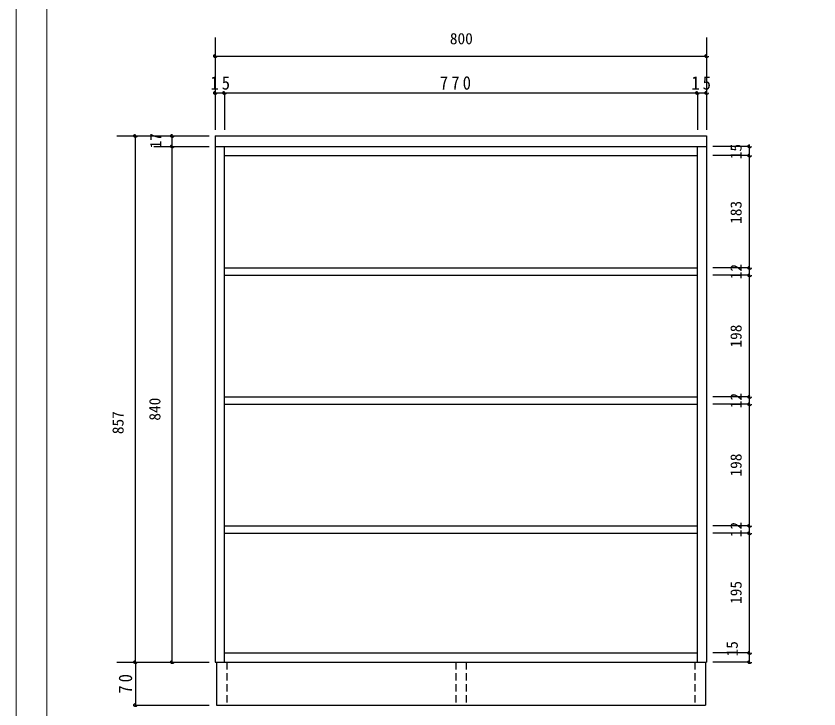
# Model space of a CAD drawing. Units: millimetres on the paper, enlarged 5 times, with parts at other scales. Extents: x -1044 to 931, y -502 to 889.
# Drawn here: x -1044 to -390, y -212 to 352 of the extents above; entities that cross this region are included whole.
import ezdxf
from ezdxf.enums import TextEntityAlignment as Align

# ---------------------------------------------------------------- set-up
doc = ezdxf.new("R2010")
doc.units = ezdxf.units.MM
doc.header["$LTSCALE"] = 5
doc.header["$PDMODE"] = 32
doc.header["$PDSIZE"] = 2.5
doc.linetypes.add('DASHED1', pattern=[1.8, 1.2, -0.6])
doc.layers.add('0-0_0', color=7, linetype='Continuous', lineweight=18)
doc.layers.add('2-0_NOTE$003', color=7, linetype='DASHED1')
doc.styles.add('ＭＳ ゴシック', font='')
doc.styles.get('ＭＳ ゴシック').set_extended_font_data('MS Gothic')

msp = doc.modelspace()

# ---------------------------------------------------------------- linework, layer by layer
at = {"layer": '0-0_0'}
msp.add_line((-1018.956, 864.147), (-1018.956, -364.603), dxfattribs=at)
msp.add_lwpolyline([(-1043.956, -502.103), (-1043.956, 889.147), (931.044, 889.147)], dxfattribs=at)
at = {"layer": '2-0_NOTE$003', "color": 4, "linetype": 'Continuous'}
for p, q in [((-881.804, 334.191), (-881.804, 259.191)), ((-481.804, 334.191), (-481.804, 259.191)), ((-881.804, 319.191), (-481.804, 319.191)), ((-881.804, 289.191), (-881.804, 259.191)), ((-881.804, 289.191), (-874.304, 289.191)), ((-874.304, 289.191), (-874.304, 259.191)), ((-874.304, 289.191), (-489.304, 289.191)), ((-489.304, 289.191), (-489.304, 259.191)), ((-489.304, 289.191), (-481.804, 289.191)), ((-481.804, 289.191), (-481.804, 259.191)), ((-961.804, 254.191), (-886.804, 254.191)), ((-946.804, -174.309), (-946.804, 254.191)), ((-916.804, 245.691), (-916.804, 254.191)), ((-931.804, 245.691), (-886.804, 245.691)), ((-916.804, 244.691), (-916.804, 245.691)), ((-916.804, -174.309), (-916.804, 244.691)), ((-446.804, 245.691), (-476.804, 245.691)), ((-446.804, 140.691), (-446.804, 245.691)), ((-446.804, 238.191), (-476.804, 238.191)), ((-446.804, 146.691), (-476.804, 146.691)), ((-446.804, 140.691), (-476.804, 140.691)), ((-446.804, 41.691), (-446.804, 140.691)), ((-446.804, 41.691), (-476.804, 41.691)), ((-446.804, 35.691), (-446.804, 41.691)), ((-446.804, 35.691), (-476.804, 35.691)), ((-446.804, -63.309), (-446.804, 35.691)), ((-446.804, -63.309), (-476.804, -63.309)), ((-446.804, -69.309), (-446.804, -63.309)), ((-446.804, -69.309), (-476.804, -69.309)), ((-446.804, -166.809), (-446.804, -69.309)), ((-446.804, -166.809), (-476.804, -166.809)), ((-446.804, -174.309), (-446.804, -166.809)), ((-961.804, -174.309), (-886.804, -174.309)), ((-946.804, -174.309), (-946.804, -209.309)), ((-946.804, -174.309), (-886.804, -174.309)), ((-446.804, -174.309), (-476.804, -174.309)), ((-946.804, -209.309), (-886.804, -209.309))]:
    msp.add_line(p, q, dxfattribs=at)
at = {"layer": '2-0_NOTE$003', "linetype": 'Continuous'}
for p, q in [((-881.804, 254.191), (-881.804, 245.691)), ((-881.804, 254.191), (-481.804, 254.191)), ((-481.804, 254.191), (-481.804, 245.691)), ((-881.804, 245.691), (-881.804, -174.309)), ((-881.804, 245.691), (-481.804, 245.691)), ((-874.304, -174.309), (-874.304, 245.691)), ((-489.304, -174.309), (-489.304, 245.691)), ((-481.804, 245.691), (-481.804, -174.309)), ((-874.304, 238.191), (-489.304, 238.191)), ((-874.304, 146.691), (-489.304, 146.691)), ((-874.304, 140.691), (-489.304, 140.691)), ((-874.304, 41.691), (-489.304, 41.691)), ((-874.304, 35.691), (-489.304, 35.691)), ((-874.304, -63.309), (-489.304, -63.309)), ((-874.304, -69.309), (-489.304, -69.309)), ((-874.304, -166.809), (-489.304, -166.809)), ((-881.804, -174.309), (-481.804, -174.309)), ((-880.804, -174.309), (-880.804, -209.309)), ((-482.804, -174.309), (-482.804, -209.309)), ((-880.804, -209.309), (-482.804, -209.309))]:
    msp.add_line(p, q, dxfattribs=at)
at = {"layer": '2-0_NOTE$003'}
for p, q in [((-872.304, -174.309), (-872.304, -209.309)), ((-686.054, -174.309), (-686.054, -209.309)), ((-677.554, -174.309), (-677.554, -209.309)), ((-491.304, -174.309), (-491.304, -209.309))]:
    msp.add_line(p, q, dxfattribs=at)
at = {"layer": '2-0_NOTE$003', "color": 4}
for p in [(-881.804, 319.191), (-481.804, 319.191), (-881.804, 289.191), (-874.304, 289.191), (-489.304, 289.191), (-481.804, 289.191), (-946.804, 254.191), (-916.804, 254.191), (-916.804, 245.691), (-446.804, 245.691), (-446.804, 238.191), (-446.804, 146.691), (-446.804, 140.691), (-446.804, 41.691), (-446.804, 35.691), (-446.804, -63.309), (-446.804, -69.309), (-446.804, -166.809), (-946.804, -174.309), (-916.804, -174.309), (-446.804, -174.309), (-946.804, -209.309)]:
    msp.add_point(p, dxfattribs=at)

# ---------------------------------------------------------------- texts
at = {"layer": '2-0_NOTE$003', "style": 'ＭＳ ゴシック'}
msp.add_text('800', height=9.164, dxfattribs=at).set_placement((-690.812, 326.066), align=Align.BOTTOM_LEFT)
for s, p in [('17', (-922.958, 244.001)), ('15', (-450.554, 235.191)), ('183', (-450.554, 182.566)), ('12', (-450.554, 137.441)), ('198', (-450.554, 81.816)), ('840', (-923.679, 22.316)), ('12', (-450.554, 32.441)), ('857', (-953.679, 11.316)), ('198', (-450.554, -23.184)), ('12', (-450.554, -72.559)), ('195', (-450.554, -126.934)), ('15', (-453.679, -169.691))]:
    msp.add_text(s, height=9.164, rotation=90, dxfattribs=at).set_placement(p, align=Align.BOTTOM_LEFT)
at = {"layer": '2-0_NOTE$003', "char_height": 11, "attachment_point": 7, "style": 'ＭＳ ゴシック'}
for s, insert in [('\\T1.36;\\W0.9;15', (-885.679, 291.691)), ('\\T1.38;\\W0.9;770', (-698.937, 291.691)), ('\\T1.36;\\W0.9;15', (-494.179, 291.691))]:
    msp.add_mtext(s, dxfattribs=dict(at, insert=insert))
at = {"layer": '2-0_NOTE$003', "insert": (-949.304, -199.934), "char_height": 11, "attachment_point": 7, "rotation": 90, "style": 'ＭＳ ゴシック'}
msp.add_mtext('\\T1.36;\\W0.9;70', dxfattribs=at)

doc.saveas('drawing.dxf')
